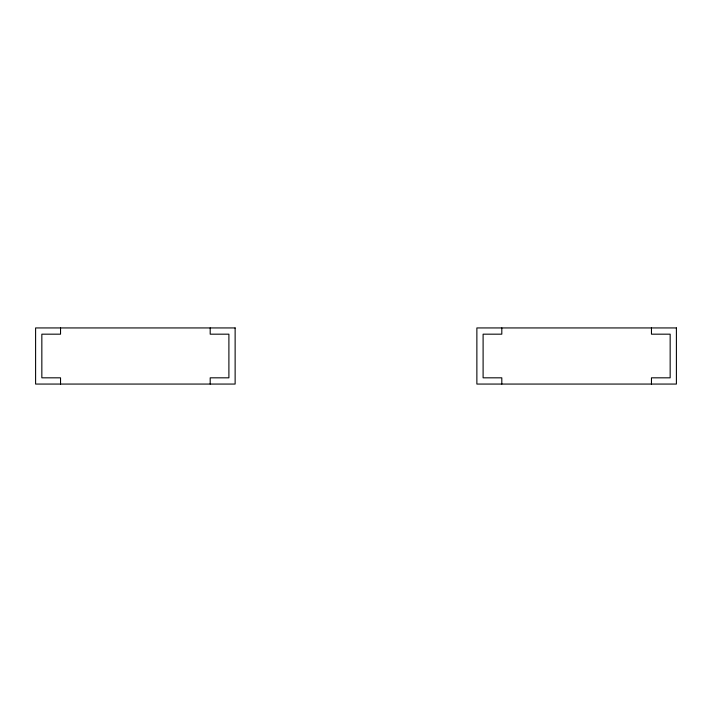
<?xml version="1.0" encoding="UTF-8"?>
<svg xmlns="http://www.w3.org/2000/svg" width="712" height="712" viewBox="0 0 712 712"><rect width="100%" height="100%" fill="white"/><g stroke="black" fill="none" stroke-linecap="round" stroke-linejoin="round"><path stroke-width="1.07" d="M651.462 327.938L651.462 334.177L670.161 334.177L670.161 377.823L651.462 377.823L651.462 384.062M501.809 327.938L501.809 334.177L483.101 334.177L483.101 377.823L501.809 377.823L501.809 384.062M210.191 327.938L210.191 334.177L228.899 334.177L228.899 377.823L210.191 377.823L210.191 384.062M60.538 327.938L60.538 334.177L41.839 334.177L41.839 377.823L60.538 377.823L60.538 384.062M235.129 327.938L35.6 327.938L35.6 384.062L235.129 384.062L235.129 327.938M676.4 327.938L476.871 327.938L476.871 384.062L676.4 384.062L676.4 327.938"/></g></svg>
